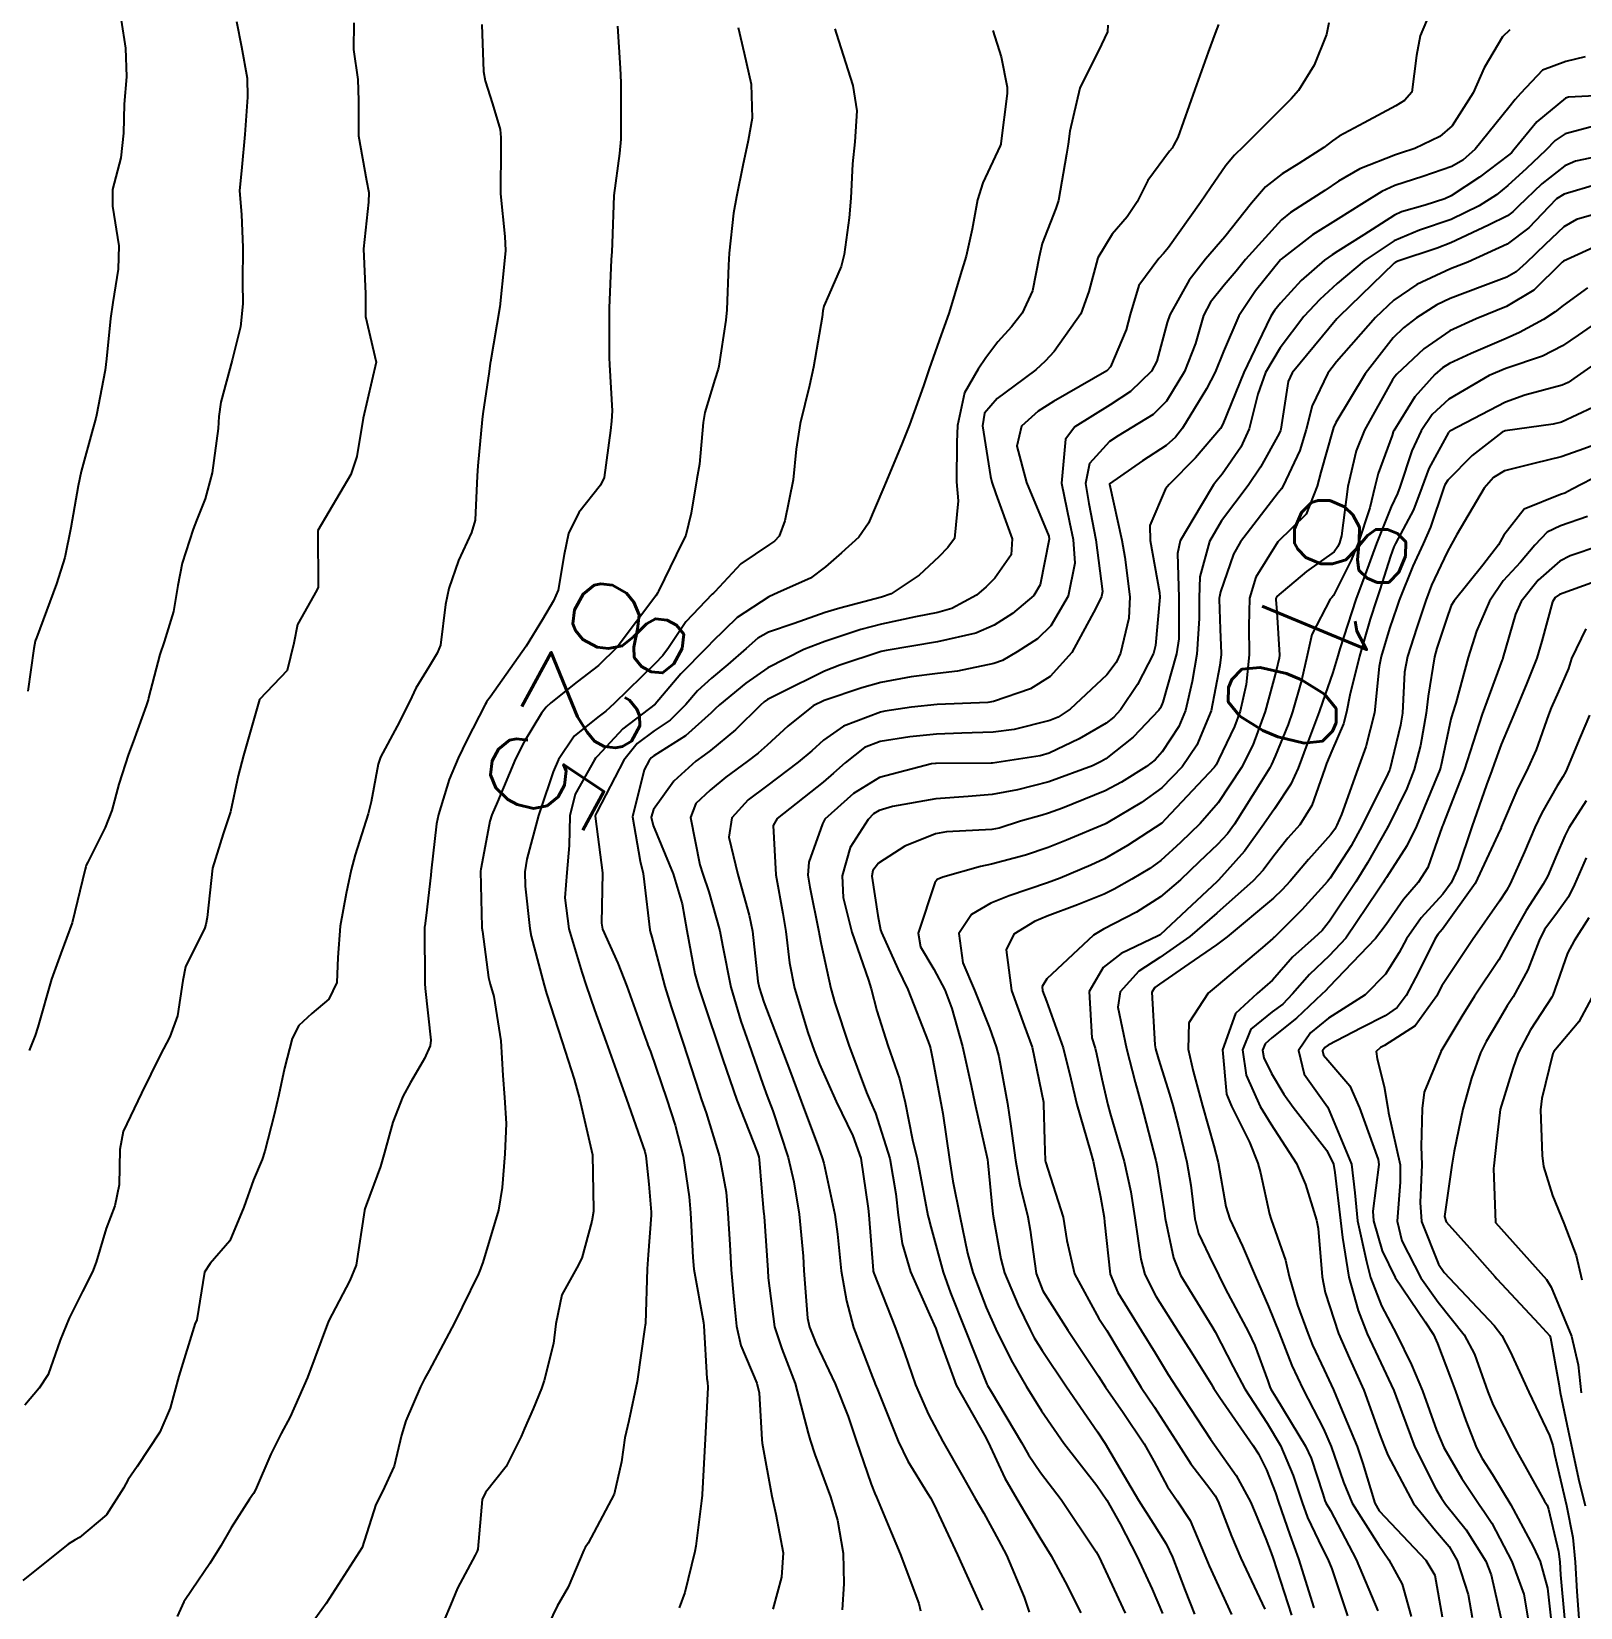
# Model space of a CAD drawing. Header units: metres. Extents: x 307586 to 320046, y 7427249 to 7434250.
# Drawn here: x 318802.7 to 318857.5, y 7429318 to 7429373.8 of the extents above; entities that cross this region are included whole.
import ezdxf
from ezdxf.enums import TextEntityAlignment as Align

# ---------------------------------------------------------------- set-up
doc = ezdxf.new("R2010")
doc.units = ezdxf.units.M
doc.header["$MEASUREMENT"] = 0
for name, color, linetype in [('Cotas', 45, 'Continuous'), ('Curvas de Nivel 1m', 11, 'Continuous'), ('Curvas de Nivel 5m', 15, 'Continuous')]:
    doc.layers.add(name, color=color, linetype=linetype)
doc.styles.add('Style-STANDARD', font='STANDARD.shx')

msp = doc.modelspace()

# ---------------------------------------------------------------- linework, layer by layer
at = {"layer": 'Curvas de Nivel 1m', "flags": 128}
for points, elevation in [([(318852.197, 7429374.492), (318851.846, 7429373.662), (318851.711, 7429372.964), (318851.552, 7429371.664), (318851.295, 7429371.362), (318850.988, 7429371.181), (318849.865, 7429370.57), (318848.977, 7429370.108), (318848.738, 7429369.94), (318848.439, 7429369.705), (318847.545, 7429369.133), (318846.959, 7429368.772), (318846.367, 7429368.311), (318845.87, 7429367.731), (318844.931, 7429366.54), (318844.248, 7429365.75), (318843.669, 7429365.001), (318842.985, 7429363.769), (318842.89, 7429363.505), (318842.521, 7429362.129), (318842.329, 7429361.775), (318841.585, 7429361.063), (318840.861, 7429360.582), (318839.615, 7429359.809), (318839.286, 7429359.374), (318839.146, 7429357.815), (318839.425, 7429356.427), (318839.561, 7429355.809), (318839.618, 7429354.98), (318839.375, 7429353.811), (318838.762, 7429352.751), (318838.289, 7429352.293), (318837.572, 7429351.832), (318837.055, 7429351.532), (318836.749, 7429351.417), (318835.453, 7429351.146), (318834.745, 7429351.062), (318833.819, 7429350.949), (318832.741, 7429350.745), (318832.074, 7429350.562), (318830.735, 7429350.114), (318830.35, 7429349.916), (318829.446, 7429349.205), (318828.712, 7429348.532), (318828.404, 7429348.246), (318828.013, 7429347.947), (318827.255, 7429347.397), (318826.693, 7429346.939), (318826.194, 7429346.458), (318826.008, 7429345.967), (318826.334, 7429344.287), (318826.439, 7429343.962), (318826.647, 7429343.336), (318827.04, 7429341.956), (318827.14, 7429341.443), (318827.43, 7429339.952), (318827.788, 7429338.755), (318828.07, 7429337.945), (318828.569, 7429336.52), (318828.723, 7429336.096), (318828.781, 7429335.937), (318828.917, 7429335.575), (318829.456, 7429333.926), (318829.662, 7429333.056), (318829.85, 7429331.917), (318829.992, 7429330.421), (318830.021, 7429329.915), (318830.152, 7429328.229), (318830.217, 7429327.912), (318830.457, 7429327.324), (318831.123, 7429325.903), (318831.582, 7429324.742), (318831.866, 7429323.895), (318832.398, 7429322.352), (318832.528, 7429322.022), (318832.585, 7429321.887), (318833.117, 7429320.616), (318833.424, 7429319.874), (318834.093, 7429318.117), (318834.154, 7429317.863)], 819), ([(318818.606, 7429374.064), (318818.669, 7429372.391), (318818.727, 7429372.063), (318818.985, 7429371.245), (318819.257, 7429370.337), (318819.288, 7429370.055), (318819.288, 7429369.735), (318819.268, 7429368.055), (318819.429, 7429366.554), (318819.448, 7429366.052), (318819.402, 7429365.566), (318819.248, 7429364.055), (318818.917, 7429362.103), (318818.911, 7429362.059), (318818.87, 7429361.762), (318818.653, 7429360.264), (318818.629, 7429360.062), (318818.47, 7429358.422), (318818.452, 7429358.064), (318818.373, 7429356.498), (318818.249, 7429356.066), (318817.788, 7429355.07), (318817.441, 7429354.073), (318817.327, 7429353.515), (318817.144, 7429352.076), (318817.034, 7429351.793), (318816.745, 7429351.319), (318816.275, 7429350.547), (318816.061, 7429350.087), (318815.609, 7429349.202), (318815.026, 7429348.097), (318814.945, 7429347.853), (318814.687, 7429346.523), (318814.587, 7429346.101), (318814.127, 7429344.642), (318813.987, 7429344.11), (318813.803, 7429343.271), (318813.596, 7429342.116), (318813.516, 7429341.011), (318813.481, 7429340.117), (318813.197, 7429339.528), (318812.596, 7429339.024), (318812.126, 7429338.596), (318811.894, 7429338.137), (318811.623, 7429337.089), (318811.424, 7429336.141), (318811.259, 7429335.436), (318810.929, 7429334.146), (318810.832, 7429333.845), (318810.523, 7429333.124), (318810.178, 7429332.155), (318809.688, 7429330.969), (318808.989, 7429330.165), (318808.785, 7429329.862), (318808.517, 7429328.169), (318808.501, 7429328.131), (318808.462, 7429328.057), (318807.885, 7429326.178), (318807.568, 7429325.041), (318807.204, 7429324.188), (318806.401, 7429322.969), (318806.088, 7429322.511), (318805.919, 7429322.205), (318805.323, 7429321.266), (318804.367, 7429320.459), (318804.214, 7429320.374), (318803.959, 7429320.226), (318802.35, 7429318.93)], 827), ([(318814.078, 7429374.114), (318814.066, 7429373.176), (318814.225, 7429372.112), (318814.239, 7429371.365), (318814.244, 7429370.111), (318814.524, 7429368.532), (318814.607, 7429368.105), (318814.596, 7429367.762), (318814.416, 7429366.108), (318814.487, 7429364.519), (318814.49, 7429364.106), (318814.494, 7429363.711), (318814.873, 7429362.1), (318814.411, 7429360.107), (318814.185, 7429358.757), (318813.969, 7429358.113), (318812.803, 7429356.13), (318812.811, 7429354.129), (318812.772, 7429354.015), (318812.088, 7429352.808), (318811.952, 7429352.138), (318811.714, 7429351.169), (318810.733, 7429350.15), (318810.165, 7429348.158), (318809.977, 7429347.442), (318809.715, 7429346.165), (318809.452, 7429345.388), (318809.073, 7429344.174), (318808.883, 7429342.424), (318808.839, 7429342.177), (318808.785, 7429342.024), (318808.626, 7429341.7), (318808.118, 7429340.677), (318808.025, 7429340.186), (318807.836, 7429338.942), (318807.557, 7429338.19), (318807.224, 7429337.545), (318806.563, 7429336.2), (318805.913, 7429334.836), (318805.787, 7429334.207), (318805.772, 7429332.956), (318805.617, 7429332.209), (318805.312, 7429331.4), (318804.949, 7429330.215), (318804.821, 7429329.875), (318804.472, 7429329.178), (318803.992, 7429328.227), (318803.675, 7429327.451), (318803.257, 7429326.238), (318802.935, 7429325.743), (318802.426, 7429325.141)], 828), ([(318809.919, 7429374.166), (318810.102, 7429373.262), (318810.304, 7429372.16), (318810.31, 7429371.484), (318810.219, 7429370.161), (318810.11, 7429369.009), (318810.03, 7429368.164), (318810.099, 7429367.327), (318810.152, 7429366.162), (318810.14, 7429364.926), (318810.147, 7429364.161), (318810.066, 7429363.343), (318809.765, 7429362.167), (318809.362, 7429360.677), (318809.292, 7429360.173), (318809.268, 7429359.752), (318809.062, 7429358.176), (318808.814, 7429357.258), (318808.502, 7429356.487), (318808.387, 7429356.184), (318807.998, 7429354.975), (318807.84, 7429354.189), (318807.687, 7429353.267), (318807.356, 7429352.194), (318807.202, 7429351.74), (318806.811, 7429350.199), (318806.791, 7429350.13), (318806.72, 7429349.921), (318806.266, 7429348.646), (318806.102, 7429348.206), (318805.75, 7429347.152), (318805.502, 7429346.212), (318805.274, 7429345.614), (318804.655, 7429344.381), (318804.601, 7429344.273), (318804.583, 7429344.221), (318804.563, 7429344.132), (318804.104, 7429342.228), (318803.705, 7429341.145), (318803.368, 7429340.239), (318802.883, 7429338.542), (318802.79, 7429338.247), (318802.578, 7429337.713)], 829), ([(318823.411, 7429374.004), (318823.512, 7429372.517), (318823.531, 7429372.002), (318823.536, 7429370.559), (318823.531, 7429370.002), (318823.485, 7429369.483), (318823.292, 7429368.005), (318823.222, 7429366.302), (318823.215, 7429366.006), (318823.194, 7429365.731), (318823.126, 7429364.007), (318823.125, 7429362.256), (318823.137, 7429362.006), (318823.23, 7429360.377), (318823.21, 7429360.005), (318823.172, 7429359.681), (318822.943, 7429358.008), (318822.82, 7429357.739), (318822.052, 7429356.776), (318821.682, 7429356.021), (318821.526, 7429355.288), (318821.31, 7429354.025), (318821.153, 7429353.642), (318820.762, 7429352.983), (318820.186, 7429352.039), (318818.909, 7429350.231), (318818.781, 7429350.059), (318818.76, 7429350.032), (318818.732, 7429349.969), (318818.077, 7429348.702), (318817.77, 7429348.069), (318817.459, 7429347.309), (318817.077, 7429346.076), (318817.009, 7429345.746), (318816.821, 7429344.078), (318816.806, 7429343.924), (318816.637, 7429342.499), (318816.588, 7429342.126), (318816.582, 7429342.081), (318816.59, 7429340.104), (318816.588, 7429340.08), (318816.61, 7429339.903), (318816.801, 7429338.078), (318816.779, 7429337.88), (318816.576, 7429337.432), (318816.081, 7429336.572), (318815.817, 7429336.087), (318815.464, 7429335.176), (318815.16, 7429334.094), (318815.018, 7429333.606), (318814.514, 7429332.232), (318814.47, 7429332.101), (318814.457, 7429332.046), (318814.164, 7429330.105), (318813.936, 7429329.559), (318813.181, 7429328.119), (318812.443, 7429326.13), (318811.819, 7429324.739), (318811.508, 7429324.139), (318811.138, 7429323.411), (318810.593, 7429322.148), (318810.525, 7429322.015), (318810.388, 7429321.818), (318809.734, 7429320.795), (318809.369, 7429320.16), (318808.983, 7429319.537), (318808.347, 7429318.619), (318808.057, 7429318.174), (318807.816, 7429317.656)], 826), ([(318831.12, 7429373.909), (318831.164, 7429373.756), (318831.748, 7429371.902), (318831.888, 7429370.997), (318831.826, 7429369.901), (318831.741, 7429369.123), (318831.678, 7429367.903), (318831.626, 7429367.213), (318831.439, 7429365.905), (318831.336, 7429365.487), (318830.901, 7429364.479), (318830.73, 7429364.078), (318830.694, 7429363.913), (318830.665, 7429363.688), (318830.364, 7429361.918), (318830.222, 7429361.275), (318829.889, 7429359.924), (318829.746, 7429359.019), (318829.642, 7429357.928), (318829.347, 7429356.471), (318829.137, 7429355.935), (318828.982, 7429355.755), (318828.798, 7429355.642), (318827.789, 7429354.949), (318826.86, 7429353.959), (318826.816, 7429353.916), (318826.772, 7429353.88), (318825.835, 7429352.896), (318825.219, 7429351.975), (318825.019, 7429351.709), (318824.747, 7429351.423), (318823.297, 7429350.002), (318823.005, 7429349.73), (318822.725, 7429349.515), (318821.882, 7429348.852), (318821.322, 7429348.024), (318821.139, 7429347.585), (318820.685, 7429346.249), (318820.616, 7429346.031), (318820.208, 7429344.488), (318820.137, 7429344.038), (318820.143, 7429343.533), (318820.309, 7429342.035), (318820.362, 7429341.766), (318820.62, 7429340.779), (318820.822, 7429340.028), (318820.906, 7429339.729), (318821.459, 7429338.021), (318821.887, 7429336.7), (318822.07, 7429336.015), (318822.533, 7429334.01), (318822.57, 7429332.066), (318822.571, 7429332.009), (318822.51, 7429331.67), (318822.151, 7429330.359), (318821.974, 7429330.015), (318821.445, 7429329.054), (318821.23, 7429328.022), (318821.152, 7429327.327), (318820.824, 7429326.026), (318820.726, 7429325.74), (318820.428, 7429325.012), (318820.128, 7429324.322), (318820.001, 7429324.034), (318819.469, 7429322.973), (318818.738, 7429322.047), (318818.628, 7429321.81), (318818.466, 7429320.049), (318818.446, 7429319.975), (318818.37, 7429319.83), (318817.749, 7429318.662), (318817.503, 7429318.063), (318816.905, 7429316.648)], 824), ([(318836.705, 7429373.843), (318837.004, 7429372.916), (318837.217, 7429371.838), (318837.217, 7429371.611), (318836.995, 7429369.84), (318836.991, 7429369.821), (318836.972, 7429369.76), (318836.353, 7429368.445), (318836.171, 7429367.848), (318835.978, 7429366.804), (318835.771, 7429365.852), (318835.57, 7429365.197), (318835.159, 7429363.857), (318835.093, 7429363.656), (318834.885, 7429363.062), (318834.455, 7429361.866), (318834.251, 7429361.254), (318833.759, 7429359.876), (318833.494, 7429359.229), (318832.942, 7429357.888), (318832.82, 7429357.587), (318832.305, 7429356.398), (318831.961, 7429355.898), (318831.353, 7429355.346), (318830.787, 7429354.848), (318830.251, 7429354.448), (318829.112, 7429353.935), (318828.771, 7429353.785), (318827.659, 7429353.056), (318826.755, 7429352.181), (318826.653, 7429352.062), (318826.563, 7429351.962), (318825.662, 7429351.052), (318824.747, 7429349.98), (318823.606, 7429349.11), (318822.705, 7429348.143), (318822.643, 7429348.072), (318822.597, 7429348.011), (318821.92, 7429346.789), (318821.731, 7429346.02), (318821.709, 7429344.978), (318821.627, 7429344.02), (318821.549, 7429343.116), (318821.696, 7429342.019), (318822.148, 7429340.485), (318822.308, 7429340.013), (318822.6, 7429339.151), (318823.012, 7429338.004), (318823.424, 7429336.849), (318823.741, 7429335.992), (318824.379, 7429334.138), (318824.415, 7429333.982), (318824.428, 7429333.877), (318824.523, 7429332.971), (318824.608, 7429331.979), (318824.611, 7429331.88), (318824.498, 7429330.47), (318824.464, 7429329.98), (318824.407, 7429328.038), (318824.4, 7429327.981), (318824.389, 7429327.908), (318824.113, 7429325.985), (318823.818, 7429324.593), (318823.681, 7429323.991), (318823.554, 7429323.143), (318823.295, 7429321.996), (318822.375, 7429320.255), (318822.277, 7429320.108), (318822.229, 7429320.011), (318821.671, 7429318.699), (318821.28, 7429318.021), (318820.975, 7429317.385)], 823), ([(318840.78, 7429374.03), (318840.776, 7429373.794), (318840.561, 7429373.35), (318839.79, 7429371.808), (318839.442, 7429370.277), (318839.379, 7429369.814), (318839.317, 7429369.466), (318839.031, 7429367.819), (318838.94, 7429367.546), (318838.456, 7429366.297), (318838.349, 7429365.826), (318838.11, 7429364.623), (318837.754, 7429363.831), (318837.37, 7429363.353), (318836.883, 7429362.812), (318836.468, 7429362.253), (318836.189, 7429361.847), (318835.705, 7429361.011), (318835.463, 7429359.854), (318835.439, 7429359.259), (318835.42, 7429357.854), (318835.483, 7429357.187), (318835.355, 7429355.854), (318835.119, 7429355.536), (318834.793, 7429355.205), (318834.104, 7429354.549), (318833.105, 7429353.885), (318832.772, 7429353.77), (318831.286, 7429353.387), (318830.766, 7429353.223), (318829.679, 7429352.843), (318828.759, 7429352.531), (318828.387, 7429352.313), (318827.979, 7429351.948), (318827.32, 7429351.381), (318826.742, 7429350.907), (318826.255, 7429350.447), (318825.833, 7429349.969), (318825.28, 7429349.419), (318824.719, 7429349.039), (318824.109, 7429348.592), (318823.64, 7429347.996), (318822.684, 7429346.159), (318822.633, 7429346.061), (318822.625, 7429346.011), (318822.678, 7429345.65), (318822.885, 7429344.007), (318822.85, 7429342.222), (318822.885, 7429342.006), (318823.431, 7429340.808), (318823.749, 7429339.993), (318824.395, 7429338.174), (318824.466, 7429337.982), (318824.497, 7429337.896), (318824.58, 7429337.67), (318825.161, 7429335.974), (318825.459, 7429335.062), (318825.741, 7429333.968), (318825.958, 7429332.526), (318826.004, 7429331.965), (318826.083, 7429330.378), (318826.119, 7429329.964), (318826.465, 7429328.077), (318826.478, 7429327.96), (318826.584, 7429326.097), (318826.603, 7429325.958), (318826.622, 7429325.776), (318826.52, 7429323.958), (318826.414, 7429321.981), (318826.414, 7429321.96), (318826.391, 7429321.763), (318826.187, 7429320.15), (318826.156, 7429319.962), (318825.806, 7429318.511), (318825.602, 7429317.967)], 822), ([(318844.704, 7429374.059), (318844.585, 7429373.746), (318844.34, 7429373.084), (318843.87, 7429371.757), (318843.268, 7429370.058), (318843.111, 7429369.768), (318843.057, 7429369.683), (318842.97, 7429369.567), (318842.203, 7429368.529), (318841.826, 7429367.781), (318841.472, 7429367.25), (318840.931, 7429366.629), (318840.426, 7429365.797), (318840.11, 7429364.597), (318839.832, 7429363.806), (318838.879, 7429362.473), (318838.569, 7429362.13), (318838.236, 7429361.826), (318837.452, 7429361.249), (318836.863, 7429360.809), (318836.416, 7429360.286), (318836.344, 7429359.845), (318836.622, 7429358.046), (318836.669, 7429357.842), (318836.819, 7429357.437), (318837.4, 7429355.834), (318837.355, 7429355.273), (318836.782, 7429354.445), (318836.48, 7429354.141), (318836.128, 7429353.846), (318835.256, 7429353.368), (318834.767, 7429353.224), (318833.971, 7429353.078), (318832.762, 7429352.812), (318832.038, 7429352.62), (318830.756, 7429352.206), (318830.019, 7429351.921), (318828.746, 7429351.267), (318827.967, 7429350.722), (318827.034, 7429349.957), (318826.871, 7429349.818), (318826.729, 7429349.675), (318825.831, 7429348.854), (318824.705, 7429348.147), (318824.608, 7429348.077), (318824.534, 7429347.983), (318824.364, 7429347.649), (318823.949, 7429345.991), (318824.224, 7429344.422), (318824.33, 7429343.985), (318824.356, 7429343.69), (318824.557, 7429341.981), (318824.575, 7429341.924), (318824.63, 7429341.727), (318825.095, 7429339.975), (318825.319, 7429339.256), (318825.739, 7429337.968), (318826.305, 7429336.223), (318826.392, 7429335.962), (318826.556, 7429335.498), (318827.032, 7429333.955), (318827.26, 7429332.692), (318827.322, 7429331.948), (318827.391, 7429330.836), (318827.448, 7429329.946), (318827.534, 7429328.887), (318827.632, 7429327.942), (318827.78, 7429327.264), (318828.353, 7429325.931), (318828.438, 7429325.582), (318828.526, 7429323.929), (318828.541, 7429323.799), (318828.881, 7429321.925), (318829.024, 7429321.287), (318829.288, 7429319.921), (318829.226, 7429319.055), (318828.922, 7429317.924)], 821), ([(318855.025, 7429373.875), (318854.767, 7429373.624), (318854.115, 7429372.525), (318853.719, 7429371.639), (318852.981, 7429370.472), (318852.541, 7429370.091), (318851.651, 7429369.663), (318851.144, 7429369.495), (318850.969, 7429369.442), (318849.711, 7429368.94), (318848.955, 7429368.506), (318848.474, 7429368.181), (318847.745, 7429367.712), (318847.253, 7429367.403), (318846.937, 7429367.135), (318845.665, 7429365.733), (318845.328, 7429365.324), (318844.909, 7429364.824), (318844.422, 7429364.225), (318844.175, 7429363.751), (318843.884, 7429362.756), (318843.503, 7429361.761), (318842.862, 7429360.717), (318842.386, 7429360.247), (318841.635, 7429359.782), (318841.144, 7429359.492), (318840.845, 7429359.283), (318840.129, 7429358.505), (318839.989, 7429357.803), (318840.108, 7429357.093), (318840.361, 7429355.797), (318840.593, 7429353.975), (318840.56, 7429353.793), (318840.355, 7429353.382), (318839.506, 7429351.809), (318838.744, 7429350.962), (318838.04, 7429350.527), (318836.735, 7429350.07), (318836.534, 7429350.043), (318834.734, 7429349.966), (318833.83, 7429349.874), (318832.882, 7429349.736), (318832.73, 7429349.702), (318831.425, 7429349.2), (318830.715, 7429348.703), (318830.297, 7429348.328), (318829.811, 7429347.923), (318828.694, 7429347.079), (318828.045, 7429346.59), (318827.466, 7429345.952), (318827.363, 7429345.263), (318827.677, 7429343.95), (318828.079, 7429342.505), (318828.194, 7429341.944), (318828.385, 7429340.173), (318828.429, 7429339.942), (318828.605, 7429339.425), (318829.172, 7429337.931), (318829.557, 7429336.91), (318829.924, 7429335.92), (318830.538, 7429334.28), (318830.67, 7429333.909), (318830.724, 7429333.715), (318831.119, 7429331.904), (318831.204, 7429331.205), (318831.336, 7429329.902), (318831.528, 7429328.848), (318831.78, 7429327.897), (318832.445, 7429326.137), (318832.517, 7429325.962), (318832.545, 7429325.888), (318832.621, 7429325.706), (318833.361, 7429323.876), (318833.694, 7429323.159), (318834.395, 7429322.03), (318834.502, 7429321.859), (318834.637, 7429321.611), (318835.462, 7429319.849), (318836.344, 7429317.884)], 818), ([(318857.692, 7429372.914), (318857.01, 7429372.747), (318856.177, 7429372.436), (318855.401, 7429371.616), (318855.213, 7429371.396), (318854.988, 7429371.124), (318853.797, 7429369.638), (318853.362, 7429369.249), (318852.964, 7429369.026), (318851.942, 7429368.676), (318850.953, 7429368.352), (318850.484, 7429368.143), (318849.769, 7429367.688), (318848.938, 7429367.18), (318848.028, 7429366.613), (318846.923, 7429365.743), (318846.898, 7429365.72), (318846.012, 7429364.623), (318845.423, 7429363.735), (318844.88, 7429362.48), (318844.584, 7429361.744), (318844.272, 7429361.154), (318843.432, 7429359.761), (318843.177, 7429359.436), (318842.844, 7429359.15), (318842.017, 7429358.596), (318840.845, 7429357.79), (318840.842, 7429357.77), (318841.275, 7429355.785), (318841.387, 7429355.191), (318841.558, 7429353.782), (318841.522, 7429353.026), (318841.23, 7429351.785), (318841.081, 7429351.455), (318840.745, 7429351.022), (318839.446, 7429349.809), (318839.021, 7429349.523), (318838.727, 7429349.396), (318837.466, 7429349.088), (318836.72, 7429348.989), (318835.618, 7429348.952), (318834.719, 7429348.913), (318833.773, 7429348.818), (318832.714, 7429348.658), (318832.16, 7429348.447), (318831.479, 7429347.902), (318831.072, 7429347.534), (318830.696, 7429347.223), (318829.069, 7429345.934), (318828.934, 7429345.681), (318829.019, 7429343.935), (318829.268, 7429342.559), (318829.376, 7429341.929), (318829.511, 7429340.816), (318829.684, 7429339.924), (318830.154, 7429338.352), (318830.31, 7429337.914), (318830.384, 7429337.716), (318830.576, 7429337.229), (318831.16, 7429335.904), (318831.757, 7429334.686), (318832.039, 7429333.895), (318832.295, 7429332.112), (318832.315, 7429331.892), (318832.47, 7429329.914), (318832.47, 7429329.89), (318832.492, 7429329.826), (318833.258, 7429327.878), (318833.581, 7429327), (318833.973, 7429325.867), (318834.427, 7429324.814), (318834.937, 7429323.855), (318835.656, 7429322.591), (318836.089, 7429321.843), (318836.388, 7429321.321), (318836.914, 7429320.368), (318837.192, 7429319.828), (318837.823, 7429318.346), (318837.997, 7429317.815)], 817), ([(318858.993, 7429371.58), (318857.105, 7429371.485), (318856.991, 7429371.444), (318855.982, 7429370.611), (318855.168, 7429369.618), (318855.076, 7429369.514), (318854.97, 7429369.426), (318853.947, 7429368.647), (318852.948, 7429367.984), (318852.718, 7429367.88), (318852.021, 7429367.659), (318851.189, 7429367.419), (318850.939, 7429367.309), (318849.849, 7429366.603), (318848.926, 7429366.027), (318848.728, 7429365.899), (318848.462, 7429365.705), (318847.634, 7429364.991), (318846.9, 7429364.188), (318846.691, 7429363.927), (318846.562, 7429363.723), (318846.247, 7429363.087), (318845.598, 7429361.733), (318844.855, 7429359.9), (318844.774, 7429359.741), (318843.883, 7429358.708), (318842.953, 7429357.768), (318842.821, 7429357.61), (318842.273, 7429356.31), (318842.28, 7429355.775), (318842.614, 7429353.933), (318842.622, 7429353.772), (318842.473, 7429352.055), (318842.401, 7429351.774), (318841.838, 7429350.683), (318841.237, 7429349.785), (318840.995, 7429349.522), (318840.726, 7429349.312), (318839.77, 7429348.751), (318838.709, 7429348.243), (318838.385, 7429348.146), (318836.704, 7429347.895), (318836.653, 7429347.891), (318834.703, 7429347.881), (318834.685, 7429347.878), (318834.541, 7429347.862), (318832.698, 7429347.385), (318831.781, 7429346.81), (318830.762, 7429345.909), (318830.733, 7429345.859), (318830.68, 7429345.736), (318830.19, 7429344.387), (318830.163, 7429343.917), (318830.231, 7429343.499), (318830.546, 7429341.911), (318830.561, 7429341.84), (318830.629, 7429341.482), (318830.976, 7429339.906), (318831.114, 7429339.396), (318831.605, 7429337.9), (318832.24, 7429336.22), (318832.383, 7429335.892), (318832.557, 7429335.492), (318833.059, 7429333.882), (318833.274, 7429332.632), (318833.356, 7429331.877), (318833.502, 7429330.874), (318833.793, 7429329.87), (318834.47, 7429328.362), (318834.691, 7429327.858), (318834.809, 7429327.507), (318835.417, 7429325.85), (318836.417, 7429324.079), (318836.543, 7429323.838), (318837.138, 7429322.566), (318837.558, 7429321.823), (318837.873, 7429321.303), (318838.379, 7429320.454), (318838.771, 7429319.806), (318839.267, 7429318.893), (318839.827, 7429317.795)], 816), ([(318858.973, 7429369.558), (318857.348, 7429369.216), (318856.965, 7429369.05), (318856.15, 7429368.413), (318855.322, 7429367.616), (318855.133, 7429367.426), (318854.94, 7429367.285), (318854.261, 7429366.955), (318852.93, 7429366.327), (318852.445, 7429366.137), (318851.058, 7429365.669), (318850.961, 7429365.631), (318850.922, 7429365.599), (318848.965, 7429363.699), (318848.892, 7429363.626), (318847.312, 7429361.716), (318847.172, 7429361.415), (318846.913, 7429359.719), (318846.9, 7429359.672), (318846.851, 7429359.571), (318846.185, 7429358.374), (318845.751, 7429357.731), (318844.81, 7429356.479), (318844.385, 7429355.746), (318844.044, 7429354.491), (318844.014, 7429353.751), (318844.024, 7429353.01), (318843.941, 7429351.752), (318843.774, 7429350.785), (318843.537, 7429349.758), (318843.297, 7429349.189), (318842.711, 7429348.294), (318842.465, 7429348.014), (318842.151, 7429347.776), (318841.268, 7429347.213), (318840.694, 7429346.915), (318839.172, 7429346.297), (318838.686, 7429346.124), (318838.454, 7429346.054), (318837.693, 7429345.83), (318836.932, 7429345.585), (318836.678, 7429345.538), (318835.073, 7429345.46), (318834.676, 7429345.386), (318833.594, 7429344.951), (318832.66, 7429344.347), (318832.459, 7429344.089), (318832.422, 7429343.892), (318832.639, 7429342.494), (318832.737, 7429341.991), (318832.77, 7429341.888), (318833.341, 7429340.6), (318833.698, 7429339.874), (318834.423, 7429338.025), (318834.481, 7429337.862), (318834.502, 7429337.781), (318834.579, 7429337.425), (318834.87, 7429335.857), (318834.937, 7429335.477), (318835.171, 7429333.854), (318835.297, 7429333.081), (318835.545, 7429331.85), (318835.81, 7429330.537), (318836.002, 7429329.845), (318836.474, 7429328.604), (318836.811, 7429327.835), (318837.361, 7429326.735), (318837.892, 7429325.818), (318838.43, 7429324.941), (318839.221, 7429323.802), (318840.398, 7429322.302), (318840.749, 7429321.786), (318841.221, 7429320.945), (318841.817, 7429319.776), (318842.356, 7429318.631), (318842.717, 7429317.764)], 814), ([(318858.143, 7429368.401), (318856.95, 7429368.053), (318856.672, 7429367.878), (318856.4, 7429367.605), (318855.691, 7429366.857), (318854.93, 7429366.282), (318853.529, 7429365.641), (318852.92, 7429365.405), (318851.729, 7429364.848), (318850.909, 7429364.292), (318850.268, 7429363.679), (318848.877, 7429362.105), (318848.577, 7429361.703), (318848.024, 7429360.546), (318847.811, 7429359.71), (318847.586, 7429358.968), (318846.991, 7429357.718), (318846.929, 7429357.612), (318846.82, 7429357.466), (318845.477, 7429355.733), (318845.234, 7429355.298), (318844.776, 7429353.96), (318844.733, 7429353.781), (318844.73, 7429353.741), (318844.732, 7429353.7), (318844.762, 7429352.64), (318844.792, 7429351.778), (318844.792, 7429351.74), (318844.749, 7429351.35), (318844.441, 7429349.744), (318843.941, 7429348.525), (318843.417, 7429347.759), (318842.695, 7429347.017), (318841.974, 7429346.493), (318840.785, 7429345.789), (318840.721, 7429345.751), (318840.682, 7429345.73), (318839.318, 7429345.166), (318838.669, 7429344.907), (318837.862, 7429344.631), (318836.66, 7429344.317), (318836.274, 7429344.229), (318834.94, 7429343.857), (318834.74, 7429343.772), (318834.651, 7429343.654), (318834.065, 7429341.869), (318834.144, 7429341.383), (318834.62, 7429340.593), (318835.007, 7429339.856), (318835.258, 7429339.198), (318835.633, 7429337.849), (318835.942, 7429336.473), (318836.07, 7429335.845), (318836.519, 7429333.855), (318836.532, 7429333.736), (318836.697, 7429332.019), (318836.725, 7429331.837), (318836.992, 7429330.326), (318837.125, 7429329.831), (318837.613, 7429328.685), (318838.027, 7429327.817), (318838.174, 7429327.528), (318838.456, 7429327.079), (318839.319, 7429325.801), (318840.419, 7429324.201), (318840.687, 7429323.787), (318841.089, 7429323.1), (318841.873, 7429321.775), (318842.385, 7429320.963), (318842.848, 7429320.233), (318843.073, 7429319.759), (318843.523, 7429318.585), (318843.851, 7429317.747)], 813), ([(318858.857, 7429367.581), (318857.379, 7429367.155), (318856.936, 7429366.891), (318856.273, 7429366.263), (318855.6, 7429365.613), (318855.24, 7429365.297), (318854.918, 7429365.11), (318854.067, 7429364.785), (318852.91, 7429364.354), (318852.436, 7429364.127), (318851.715, 7429363.662), (318851.251, 7429363.313), (318850.892, 7429362.963), (318849.895, 7429361.685), (318848.856, 7429359.963), (318848.772, 7429359.782), (318848.747, 7429359.701), (318848.331, 7429358.205), (318848.199, 7429357.706), (318847.812, 7429356.711), (318846.803, 7429355.732), (318846.029, 7429354.482), (318845.798, 7429353.73), (318845.772, 7429352.739), (318845.793, 7429351.73), (318845.686, 7429350.674), (318845.467, 7429349.733), (318845.264, 7429349.195), (318844.707, 7429348.008), (318844.615, 7429347.831), (318844.551, 7429347.742), (318842.822, 7429345.906), (318842.699, 7429345.77), (318841.484, 7429344.968), (318840.664, 7429344.502), (318840.18, 7429344.277), (318839.093, 7429343.813), (318838.651, 7429343.651), (318837.291, 7429343.189), (318836.644, 7429342.93), (318835.953, 7429342.534), (318835.506, 7429341.851), (318835.652, 7429340.821), (318836.057, 7429339.846), (318836.593, 7429338.509), (318836.829, 7429337.838), (318836.922, 7429337.494), (318837.227, 7429335.833), (318837.344, 7429335.035), (318837.509, 7429333.825), (318837.666, 7429332.965), (318837.947, 7429331.818), (318838.035, 7429331.344), (318838.247, 7429329.814), (318838.484, 7429329.201), (318839.372, 7429327.801), (318840.447, 7429326.169), (318840.698, 7429325.787), (318841.329, 7429324.881), (318842.072, 7429323.773), (318842.407, 7429323.164), (318842.891, 7429322.255), (318843.236, 7429321.757), (318843.694, 7429321.058), (318844.258, 7429319.742), (318844.369, 7429319.455), (318845.163, 7429317.732)], 812), ([(318858.243, 7429366.274), (318856.924, 7429365.675), (318856.88, 7429365.643), (318856.842, 7429365.601), (318855.873, 7429364.651), (318854.907, 7429364.072), (318853.832, 7429363.636), (318852.896, 7429363.208), (318851.973, 7429362.572), (318851.016, 7429361.669), (318850.952, 7429361.59), (318850.871, 7429361.469), (318849.877, 7429359.685), (318849.574, 7429358.957), (318849.286, 7429357.693), (318849.054, 7429355.945), (318848.988, 7429355.697), (318848.934, 7429355.564), (318848.798, 7429355.372), (318847.818, 7429354.679), (318846.774, 7429353.789), (318846.744, 7429353.749), (318846.736, 7429353.72), (318846.735, 7429353.683), (318846.768, 7429353.249), (318846.869, 7429351.719), (318846.857, 7429351.614), (318846.747, 7429351.16), (318846.361, 7429349.724), (318845.918, 7429348.525), (318845.514, 7429347.732), (318844.69, 7429346.485), (318844.059, 7429345.749), (318843.358, 7429345.075), (318842.663, 7429344.443), (318842.276, 7429344.157), (318841.635, 7429343.78), (318841.008, 7429343.427), (318840.648, 7429343.249), (318839.714, 7429342.874), (318838.639, 7429342.469), (318838.184, 7429342.278), (318837.456, 7429341.832), (318837.182, 7429341.28), (318837.375, 7429339.832), (318837.824, 7429338.598), (318838.099, 7429337.825), (318838.501, 7429335.883), (318838.509, 7429335.821), (318838.544, 7429334.522), (318838.569, 7429333.81), (318838.579, 7429333.763), (318839.196, 7429331.803), (318839.328, 7429330.979), (318839.607, 7429329.799), (318840.469, 7429328.22), (318840.743, 7429327.787), (318841.18, 7429327.058), (318841.961, 7429325.775), (318842.432, 7429325.073), (318843.285, 7429323.757), (318843.723, 7429323.067), (318844.397, 7429322.19), (318844.59, 7429321.933), (318844.691, 7429321.737), (318845.159, 7429320.511), (318845.497, 7429319.729), (318846.346, 7429317.916)], 811), ([(318858.205, 7429363.587), (318857.44, 7429363.049), (318856.889, 7429362.674), (318856.179, 7429362.311), (318854.877, 7429361.868), (318854.292, 7429361.629), (318852.864, 7429360.785), (318852.274, 7429360.241), (318851.878, 7429359.66), (318851.549, 7429358.956), (318851.123, 7429357.667), (318851.04, 7429357.448), (318850.816, 7429356.97), (318850.303, 7429355.677), (318849.901, 7429354.569), (318849.569, 7429353.688), (318849.001, 7429351.942), (318848.931, 7429351.697), (318848.747, 7429351.106), (318848.384, 7429350.056), (318848.265, 7429349.705), (318847.846, 7429348.578), (318847.522, 7429347.712), (318847.268, 7429347.144), (318846.688, 7429346.275), (318846.309, 7429345.724), (318845.627, 7429344.771), (318844.698, 7429343.74), (318844.652, 7429343.694), (318843.571, 7429342.685), (318842.633, 7429341.809), (318842.608, 7429341.795), (318842.563, 7429341.771), (318841.259, 7429341.151), (318840.622, 7429340.656), (318840.123, 7429339.797), (318840.219, 7429338.165), (318840.334, 7429337.794), (318840.385, 7429337.597), (318840.572, 7429336.703), (318840.78, 7429335.788), (318840.867, 7429335.479), (318841.363, 7429333.782), (318841.594, 7429332.707), (318841.742, 7429331.778), (318841.953, 7429330.321), (318842.09, 7429329.774), (318842.481, 7429329.003), (318843.275, 7429327.758), (318843.735, 7429327.03), (318844.445, 7429325.898), (318844.5, 7429325.796), (318844.534, 7429325.739), (318844.756, 7429325.419), (318845.923, 7429323.725), (318846.115, 7429323.428), (318846.404, 7429322.85), (318846.722, 7429322.04), (318846.83, 7429321.713), (318847.229, 7429320.555), (318847.539, 7429319.703), (318848.079, 7429317.962)], 809), ([(318858.269, 7429362.2), (318857.406, 7429361.595), (318857.089, 7429361.38), (318856.87, 7429361.281), (318855.553, 7429360.927), (318854.864, 7429360.684), (318852.898, 7429359.649), (318852.869, 7429359.633), (318852.852, 7429359.607), (318852.155, 7429358.335), (318851.901, 7429357.659), (318851.607, 7429356.87), (318850.968, 7429355.668), (318850.912, 7429355.559), (318850.796, 7429355.224), (318850.422, 7429354.032), (318850.297, 7429353.677), (318850.072, 7429352.987), (318849.697, 7429351.686), (318849.35, 7429350.302), (318849.242, 7429349.692), (318849.132, 7429349.289), (318848.712, 7429348.332), (318848.526, 7429347.882), (318848.464, 7429347.702), (318848.012, 7429346.385), (318847.586, 7429345.711), (318847.158, 7429345.232), (318846.666, 7429344.61), (318846.284, 7429344.098), (318845.934, 7429343.727), (318844.641, 7429342.574), (318843.684, 7429341.754), (318842.625, 7429341.003), (318841.877, 7429340.521), (318841.22, 7429339.784), (318841.138, 7429339.252), (318841.445, 7429337.781), (318841.756, 7429336.593), (318841.972, 7429335.776), (318842.488, 7429333.816), (318842.497, 7429333.77), (318842.531, 7429333.589), (318842.78, 7429332.031), (318842.819, 7429331.765), (318843.104, 7429330.366), (318843.356, 7429329.757), (318844.466, 7429327.943), (318844.584, 7429327.739), (318845.222, 7429326.504), (318845.634, 7429325.728), (318846.425, 7429324.507), (318846.898, 7429323.713), (318847.347, 7429322.651), (318847.661, 7429321.701), (318847.857, 7429321.168), (318848.377, 7429320.081), (318848.571, 7429319.688), (318848.712, 7429319.343), (318849.272, 7429317.681)], 808), ([(318857.962, 7429360.489), (318856.857, 7429359.975), (318856.555, 7429359.904), (318854.853, 7429359.662), (318854.749, 7429359.622), (318853.69, 7429358.787), (318852.827, 7429357.92), (318852.721, 7429357.755), (318852.682, 7429357.651), (318852.217, 7429356.248), (318851.954, 7429355.658), (318851.587, 7429354.87), (318851.107, 7429353.667), (318851.019, 7429353.419), (318850.763, 7429352.658), (318850.464, 7429351.674), (318850.394, 7429351.32), (318850.225, 7429349.678), (318849.925, 7429348.472), (318849.639, 7429347.686), (318849.058, 7429346.066), (318848.899, 7429345.697), (318848.821, 7429345.558), (318848.678, 7429345.362), (318847.892, 7429344.481), (318847.238, 7429343.714), (318846.962, 7429343.404), (318846.647, 7429343.106), (318845.008, 7429341.736), (318844.63, 7429341.452), (318843.648, 7429340.78), (318842.616, 7429340.065), (318842.444, 7429339.942), (318842.34, 7429339.773), (318842.443, 7429337.914), (318842.471, 7429337.771), (318842.579, 7429337.404), (318842.965, 7429336.163), (318843.08, 7429335.762), (318843.271, 7429335.04), (318843.58, 7429333.754), (318843.718, 7429332.945), (318843.863, 7429331.75), (318843.99, 7429331.23), (318844.497, 7429330.17), (318844.644, 7429329.888), (318844.716, 7429329.738), (318844.942, 7429329.28), (318845.769, 7429327.727), (318845.989, 7429327.255), (318846.446, 7429326.012), (318846.521, 7429325.796), (318846.559, 7429325.718), (318846.729, 7429325.425), (318847.787, 7429323.699), (318847.983, 7429323.271), (318848.396, 7429322.003), (318848.471, 7429321.767), (318848.506, 7429321.689), (318848.668, 7429321.409), (318849.575, 7429319.678), (318850.346, 7429317.855)], 807), ([(318858.851, 7429359.459), (318857.475, 7429358.962), (318856.84, 7429358.743), (318855.922, 7429358.524), (318854.832, 7429358.247), (318854.444, 7429358.011), (318854.114, 7429357.631), (318853.15, 7429355.989), (318852.954, 7429355.648), (318852.8, 7429355.368), (318852.252, 7429354.192), (318852.044, 7429353.657), (318851.723, 7429352.701), (318851.393, 7429351.664), (318851.296, 7429351.116), (318851.216, 7429349.665), (318851.153, 7429349.24), (318850.77, 7429347.669), (318850.752, 7429347.62), (318850.701, 7429347.515), (318849.796, 7429345.683), (318849.396, 7429344.965), (318848.655, 7429343.817), (318848.603, 7429343.751), (318848.561, 7429343.701), (318847.652, 7429342.7), (318846.675, 7429341.72), (318846.653, 7429341.699), (318846.632, 7429341.678), (318846.26, 7429341.355), (318844.615, 7429339.983), (318844.335, 7429339.744), (318843.654, 7429338.697), (318843.624, 7429337.754), (318843.803, 7429336.98), (318844.135, 7429335.746), (318844.542, 7429334.328), (318844.694, 7429333.738), (318844.967, 7429332.185), (318845.107, 7429331.734), (318845.55, 7429330.776), (318846.002, 7429329.725), (318846.477, 7429328.639), (318846.855, 7429327.714), (318847.298, 7429326.554), (318847.698, 7429325.701), (318848.422, 7429324.304), (318848.695, 7429323.687), (318849.135, 7429322.417), (318849.442, 7429321.68), (318850.378, 7429320.185), (318850.741, 7429319.666), (318851.211, 7429318.81), (318851.529, 7429317.658)], 806), ([(318857.772, 7429356.632), (318856.81, 7429356.302), (318856.339, 7429356.073), (318855.906, 7429355.609), (318855.395, 7429355.016), (318854.79, 7429354.351), (318854.298, 7429353.627), (318853.84, 7429352.561), (318853.545, 7429351.638), (318853.11, 7429350.018), (318852.995, 7429349.646), (318852.933, 7429349.444), (318852.715, 7429348.44), (318852.58, 7429347.776), (318852.544, 7429347.652), (318851.999, 7429346.348), (318851.71, 7429345.66), (318851.379, 7429344.957), (318850.656, 7429343.843), (318850.586, 7429343.739), (318850.546, 7429343.672), (318850.362, 7429343.386), (318849.207, 7429341.691), (318848.627, 7429341.063), (318847.926, 7429340.401), (318847.327, 7429339.713), (318846.976, 7429339.348), (318846.603, 7429339.078), (318845.85, 7429338.471), (318845.556, 7429337.73), (318845.682, 7429336.837), (318846.181, 7429335.724), (318846.554, 7429335.113), (318847.464, 7429333.706), (318847.789, 7429332.965), (318848.172, 7429331.695), (318848.227, 7429331.411), (318848.375, 7429329.692), (318848.485, 7429329.134), (318848.953, 7429327.685), (318849.34, 7429326.795), (318849.846, 7429325.676), (318850.419, 7429324.093), (318850.578, 7429323.668), (318850.698, 7429323.379), (318851.605, 7429321.658), (318852.383, 7429320.702), (318852.874, 7429320.139), (318853.157, 7429319.638), (318853.55, 7429318.437), (318853.691, 7429317.63)], 804), ([(318858.214, 7429355.586), (318857.158, 7429355.237), (318856.797, 7429355.045), (318856.025, 7429354.373), (318855.426, 7429353.614), (318855.223, 7429353.169), (318854.778, 7429351.62), (318854.769, 7429351.604), (318854.752, 7429351.553), (318854.04, 7429349.63), (318853.718, 7429348.635), (318853.399, 7429347.64), (318852.684, 7429345.786), (318852.644, 7429345.69), (318852.628, 7429345.651), (318852.117, 7429344.199), (318851.769, 7429343.659), (318851.255, 7429343.056), (318850.638, 7429342.175), (318850.259, 7429341.676), (318848.615, 7429339.954), (318848.489, 7429339.826), (318848.368, 7429339.702), (318847.46, 7429338.851), (318846.59, 7429338.159), (318846.357, 7429337.952), (318846.264, 7429337.723), (318846.308, 7429337.451), (318846.575, 7429336.901), (318847.021, 7429336.169), (318847.353, 7429335.708), (318848.54, 7429334.172), (318848.772, 7429333.688), (318848.826, 7429333.391), (318849.018, 7429331.685), (318849.099, 7429331.092), (318849.318, 7429329.682), (318849.652, 7429328.502), (318849.97, 7429327.675), (318850.453, 7429326.641), (318850.913, 7429325.665), (318851.192, 7429324.902), (318851.659, 7429323.658), (318852.398, 7429322.177), (318852.596, 7429321.848), (318852.746, 7429321.645), (318853.479, 7429320.728), (318854.176, 7429319.623), (318854.366, 7429319.134), (318854.702, 7429317.616)], 803), ([(318858.053, 7429354.325), (318856.786, 7429353.864), (318856.632, 7429353.754), (318856.536, 7429353.602), (318856.159, 7429352.209), (318855.974, 7429351.608), (318855.625, 7429350.73), (318855.166, 7429349.616), (318855.037, 7429349.308), (318854.717, 7429348.552), (318854.461, 7429347.87), (318854.38, 7429347.625), (318854.198, 7429347.128), (318853.677, 7429345.635), (318853.182, 7429344.163), (318852.949, 7429343.646), (318852.649, 7429343.253), (318851.884, 7429342.415), (318851.361, 7429341.663), (318851.105, 7429341.188), (318850.62, 7429340.42), (318849.898, 7429339.681), (318849.116, 7429339.182), (318848.6, 7429338.853), (318847.96, 7429338.338), (318847.533, 7429337.711), (318847.737, 7429336.87), (318848.563, 7429335.71), (318848.583, 7429335.67), (318849.408, 7429333.681), (318849.531, 7429332.672), (318849.627, 7429331.679), (318849.941, 7429330.233), (318850.082, 7429329.674), (318850.478, 7429328.671), (318851.003, 7429327.665), (318851.538, 7429326.573), (318851.927, 7429325.655), (318852.422, 7429324.259), (318852.679, 7429323.646), (318853.317, 7429322.552), (318853.935, 7429321.627), (318854.125, 7429321.359), (318854.386, 7429320.971), (318855.097, 7429319.613), (318855.513, 7429318.451), (318855.658, 7429317.607)], 802), ([(318857.716, 7429352.644), (318857.207, 7429351.595), (318857.101, 7429351.245), (318856.741, 7429350.428), (318856.483, 7429349.855), (318856.389, 7429349.603), (318855.955, 7429348.367), (318855.611, 7429347.611), (318855.309, 7429347.002), (318854.717, 7429345.62), (318854.709, 7429345.593), (318854.682, 7429345.532), (318853.795, 7429343.633), (318852.637, 7429342.013), (318852.469, 7429341.817), (318852.363, 7429341.653), (318851.787, 7429340.492), (318851.351, 7429339.663), (318851.033, 7429339.239), (318850.602, 7429338.938), (318849.769, 7429338.509), (318848.586, 7429337.903), (318848.466, 7429337.82), (318848.388, 7429337.702), (318848.425, 7429337.545), (318848.58, 7429337.363), (318849.35, 7429336.461), (318849.701, 7429335.679), (318850.359, 7429333.848), (318850.382, 7429333.672), (318850.166, 7429332.024), (318850.194, 7429331.673), (318850.502, 7429330.611), (318850.96, 7429329.665), (318852.022, 7429328.102), (318852.316, 7429327.651), (318852.46, 7429327.334), (318852.92, 7429326.116), (318853.092, 7429325.64), (318853.462, 7429324.6), (318853.837, 7429323.629), (318854.039, 7429323.255), (318854.404, 7429322.685), (318855.058, 7429321.613), (318855.846, 7429320.138), (318856.094, 7429319.603), (318856.359, 7429318.665), (318856.47, 7429317.598)], 801), ([(318857.723, 7429346.56), (318857.11, 7429345.596), (318856.965, 7429345.312), (318856.673, 7429344.633), (318856.368, 7429343.901), (318856.203, 7429343.605), (318855.594, 7429342.665), (318855.007, 7429341.616), (318854.881, 7429341.367), (318854.626, 7429340.927), (318853.773, 7429339.633), (318853.327, 7429338.915), (318852.583, 7429337.676), (318852.574, 7429337.659), (318851.99, 7429336.234), (318851.911, 7429335.657), (318851.885, 7429334.314), (318851.901, 7429333.656), (318851.849, 7429332.328), (318851.894, 7429331.656), (318852.498, 7429330.144), (318852.697, 7429329.849), (318852.888, 7429329.644), (318854.468, 7429327.964), (318854.735, 7429327.617), (318855.03, 7429327.042), (318855.694, 7429325.607), (318856.428, 7429324.069), (318856.54, 7429323.714), (318856.563, 7429323.598), (318856.605, 7429323.413), (318857.033, 7429321.59), (318857.252, 7429320.457), (318857.333, 7429319.586), (318857.398, 7429318.544), (318857.469, 7429317.583)], 799), ([(318857.726, 7429344.536), (318857.312, 7429343.594), (318857.1, 7429343.151), (318856.647, 7429342.532), (318856.25, 7429341.993), (318856.059, 7429341.606), (318855.661, 7429340.571), (318855.136, 7429339.615), (318854.931, 7429339.294), (318854.6, 7429338.73), (318854.188, 7429338.027), (318853.987, 7429337.629), (318853.666, 7429336.726), (318853.359, 7429335.638), (318853.045, 7429334.147), (318852.969, 7429333.643), (318852.705, 7429331.836), (318852.768, 7429331.646), (318853.588, 7429330.718), (318854.494, 7429329.699), (318854.566, 7429329.619), (318856.047, 7429328.026), (318856.437, 7429327.6), (318856.462, 7429327.531), (318856.754, 7429325.904), (318856.809, 7429325.595), (318857.091, 7429324.252), (318857.228, 7429323.588), (318857.459, 7429322.532), (318857.686, 7429321.581)], 798), ([(318857.818, 7429342.416), (318857.302, 7429341.593), (318857.068, 7429341.156), (318856.616, 7429339.868), (318856.547, 7429339.667), (318856.514, 7429339.601), (318855.756, 7429338.448), (318855.321, 7429337.613), (318855.123, 7429337.069), (318854.683, 7429335.619), (318854.662, 7429335.519), (318854.552, 7429334.504), (318854.454, 7429333.621), (318854.447, 7429333.527), (318854.513, 7429331.62), (318856.323, 7429329.602), (318856.489, 7429329.329), (318857.211, 7429327.589), (318857.438, 7429326.57), (318857.544, 7429325.583)], 797), ([(318857.924, 7429339.587), (318857.465, 7429338.726), (318856.584, 7429337.672), (318856.551, 7429337.632), (318856.539, 7429337.6), (318856.158, 7429336.013), (318856.108, 7429335.605), (318856.161, 7429333.989), (318856.214, 7429333.603), (318856.528, 7429332.573), (318856.935, 7429331.594), (318857.367, 7429330.453), (318857.566, 7429329.584)], 796)]:
    msp.add_lwpolyline(points, dxfattribs=dict(at, elevation=elevation))
at = {"layer": 'Curvas de Nivel 5m', "flags": 128}
for points, elevation in [([(318805.834, 7429374.212), (318805.996, 7429373.217), (318806.021, 7429372.21), (318805.946, 7429371.242), (318805.919, 7429370.21), (318805.829, 7429369.336), (318805.53, 7429368.214), (318805.53, 7429367.621), (318805.755, 7429366.212), (318805.726, 7429365.396), (318805.537, 7429364.214), (318805.457, 7429363.644), (318805.318, 7429362.216), (318805.268, 7429361.815), (318804.965, 7429360.219), (318804.945, 7429360.116), (318804.838, 7429359.74), (318804.426, 7429358.226), (318804.309, 7429357.719), (318804.05, 7429356.231), (318803.842, 7429355.179), (318803.548, 7429354.238), (318802.837, 7429352.332), (318802.802, 7429352.249), (318802.791, 7429352.211), (318802.749, 7429351.958), (318802.533, 7429350.445)], 830), ([(318827.692, 7429373.953), (318827.908, 7429373.047), (318828.153, 7429371.948), (318828.184, 7429370.745), (318828.039, 7429369.949), (318827.852, 7429369.058), (318827.632, 7429367.953), (318827.521, 7429367.371), (318827.366, 7429365.956), (318827.344, 7429365.528), (318827.292, 7429363.956), (318827.257, 7429363.588), (318827.003, 7429361.959), (318826.978, 7429361.853), (318826.868, 7429361.477), (318826.51, 7429360.31), (318826.448, 7429359.964), (318826.318, 7429358.478), (318826.231, 7429357.966), (318826.03, 7429356.748), (318825.841, 7429355.97), (318825.495, 7429355.271), (318824.869, 7429353.979), (318824.836, 7429353.916), (318824.771, 7429353.821), (318823.403, 7429352), (318822.746, 7429351.354), (318821.983, 7429350.776), (318821.053, 7429350.027), (318820.889, 7429349.87), (318820.727, 7429349.659), (318820.106, 7429348.645), (318819.808, 7429348.043), (318819.161, 7429346.526), (318818.966, 7429346.056), (318818.897, 7429345.84), (318818.661, 7429344.572), (318818.576, 7429344.138), (318818.57, 7429344.061), (318818.614, 7429342.08), (318818.614, 7429342.06), (318818.632, 7429341.926), (318818.853, 7429340.294), (318818.912, 7429340.056), (318819.036, 7429339.624), (318819.29, 7429338.049), (318819.352, 7429336.829), (318819.41, 7429336.047), (318819.475, 7429335.121), (318819.429, 7429334.047), (318819.33, 7429332.857), (318819.198, 7429332.05), (318818.645, 7429330.199), (318818.591, 7429330.049), (318818.565, 7429329.976), (318818.489, 7429329.794), (318817.911, 7429328.619), (318817.645, 7429328.062), (318816.746, 7429326.376), (318816.586, 7429326.078), (318816.535, 7429325.985), (318816.439, 7429325.793), (318815.916, 7429324.589), (318815.772, 7429324.086), (318815.504, 7429322.986), (318815.093, 7429322.093), (318814.861, 7429321.622), (318814.373, 7429320.1), (318813.101, 7429318.119), (318812.332, 7429317.058)], 825), ([(318848.61, 7429374.122), (318848.523, 7429373.705), (318848.095, 7429372.616), (318847.536, 7429371.715), (318847.278, 7429371.429), (318846.987, 7429371.133), (318845.59, 7429369.734), (318845.275, 7429369.43), (318844.963, 7429369.062), (318844.424, 7429368.274), (318844.064, 7429367.753), (318842.927, 7429366.157), (318842.753, 7429365.943), (318842.587, 7429365.773), (318841.881, 7429364.807), (318841.578, 7429363.783), (318841.436, 7429363.236), (318840.874, 7429361.93), (318840.742, 7429361.792), (318838.862, 7429360.708), (318838.321, 7429360.363), (318837.729, 7429359.831), (318837.555, 7429359.12), (318837.898, 7429357.829), (318838.693, 7429355.932), (318838.71, 7429355.821), (318838.39, 7429354.213), (318838.162, 7429353.826), (318837.41, 7429353.19), (318836.762, 7429352.775), (318836.105, 7429352.501), (318834.756, 7429352.183), (318832.935, 7429351.887), (318832.752, 7429351.843), (318831.289, 7429351.363), (318830.745, 7429351.146), (318829.18, 7429350.376), (318828.735, 7429350.141), (318828.616, 7429350.06), (318828.487, 7429349.942), (318827.601, 7429349.07), (318826.709, 7429348.341), (318826.489, 7429348.179), (318826.197, 7429347.965), (318825.413, 7429347.255), (318824.686, 7429346.244), (318824.615, 7429345.981), (318824.678, 7429345.677), (318825.39, 7429343.973), (318825.707, 7429342.905), (318825.878, 7429341.968), (318826.16, 7429340.422), (318826.284, 7429339.963), (318826.599, 7429339.006), (318826.955, 7429337.956), (318827.144, 7429337.388), (318827.638, 7429335.949), (318828.362, 7429334.116), (318828.422, 7429333.941), (318828.44, 7429333.849), (318828.522, 7429332.839), (318828.591, 7429332.006), (318828.601, 7429331.929), (318828.609, 7429331.832), (318828.74, 7429329.928), (318828.755, 7429329.661), (318828.981, 7429327.925), (318829.236, 7429327.141), (318829.711, 7429325.917), (318830.174, 7429324.155), (318830.238, 7429323.912), (318830.408, 7429323.401), (318830.965, 7429321.904), (318831.213, 7429321.073), (318831.407, 7429319.9), (318831.434, 7429318.822), (318831.374, 7429317.9)], 820), ([(318858.09, 7429370.481), (318856.979, 7429370.185), (318856.629, 7429369.951), (318856.295, 7429369.607), (318855.617, 7429368.96), (318854.954, 7429368.358), (318854.547, 7429368.028), (318853.935, 7429367.635), (318852.938, 7429367.154), (318851.823, 7429366.772), (318850.93, 7429366.4), (318849.866, 7429365.686), (318848.911, 7429364.882), (318848.292, 7429364.316), (318847.731, 7429363.712), (318846.882, 7429362.607), (318846.371, 7429361.725), (318846.095, 7429360.958), (318845.784, 7429359.731), (318845.49, 7429359.086), (318844.829, 7429358.125), (318844.652, 7429357.916), (318844.52, 7429357.745), (318844.088, 7429357.023), (318843.349, 7429355.762), (318843.246, 7429355.313), (318843.298, 7429353.762), (318843.294, 7429352.298), (318843.22, 7429351.763), (318842.736, 7429350.056), (318842.65, 7429349.855), (318842.593, 7429349.771), (318841.685, 7429348.814), (318840.707, 7429348.038), (318840.553, 7429347.945), (318840.238, 7429347.797), (318838.697, 7429347.232), (318837.583, 7429346.942), (318836.692, 7429346.775), (318835.836, 7429346.704), (318834.691, 7429346.622), (318833.157, 7429346.352), (318832.686, 7429346.215), (318832.485, 7429346.092), (318832.292, 7429345.894), (318831.661, 7429344.907), (318831.378, 7429343.903), (318831.412, 7429343.136), (318831.714, 7429341.899), (318832.303, 7429340.206), (318832.405, 7429339.892), (318832.601, 7429339.118), (318832.991, 7429337.884), (318833.405, 7429336.711), (318833.608, 7429335.874), (318833.861, 7429334.552), (318834.025, 7429333.868), (318834.115, 7429333.453), (318834.412, 7429331.862), (318834.433, 7429331.782), (318834.509, 7429331.464), (318834.952, 7429329.855), (318835.206, 7429329.129), (318835.719, 7429327.847), (318836.445, 7429326.004), (318836.495, 7429325.891), (318836.525, 7429325.839), (318836.65, 7429325.626), (318837.727, 7429323.82), (318837.975, 7429323.383), (318838.402, 7429322.757), (318839.126, 7429321.803), (318840.375, 7429319.953), (318840.468, 7429319.789), (318840.552, 7429319.606), (318841.393, 7429317.78)], 815), ([(318857.772, 7429364.734), (318856.908, 7429364.104), (318856.626, 7429363.882), (318856.215, 7429363.607), (318855.369, 7429363.142), (318854.893, 7429362.932), (318853.653, 7429362.407), (318852.879, 7429362.054), (318852.636, 7429361.893), (318852.366, 7429361.655), (318851.662, 7429360.865), (318850.913, 7429359.669), (318850.894, 7429359.628), (318850.85, 7429359.504), (318850.358, 7429358.149), (318850.241, 7429357.679), (318850.066, 7429356.932), (318849.652, 7429355.687), (318849.406, 7429355.079), (318848.775, 7429353.83), (318848.719, 7429353.756), (318848.663, 7429353.701), (318848.014, 7429352.454), (318847.842, 7429351.709), (318847.64, 7429350.815), (318847.328, 7429349.714), (318847.175, 7429349.266), (318846.709, 7429348.144), (318846.582, 7429347.844), (318846.52, 7429347.722), (318846.226, 7429347.253), (318845.273, 7429345.734), (318845.026, 7429345.388), (318844.672, 7429345.008), (318844.022, 7429344.39), (318843.354, 7429343.759), (318842.647, 7429343.16), (318841.804, 7429342.616), (318840.635, 7429342.006), (318840.28, 7429341.795), (318838.617, 7429340.249), (318838.455, 7429339.981), (318838.468, 7429339.821), (318838.607, 7429339.457), (318839.205, 7429337.811), (318839.47, 7429336.704), (318839.68, 7429335.803), (318840.162, 7429334.172), (318840.26, 7429333.793), (318840.52, 7429332.528), (318840.655, 7429331.789), (318840.67, 7429331.63), (318840.865, 7429329.786), (318841.133, 7429329.134), (318841.979, 7429327.775), (318842.455, 7429326.998), (318842.922, 7429326.238), (318843.23, 7429325.758), (318844.416, 7429323.942), (318844.558, 7429323.739), (318845.324, 7429322.652), (318845.831, 7429321.726), (318846.003, 7429321.338), (318846.38, 7429320.413), (318846.569, 7429319.912), (318846.634, 7429319.716), (318846.772, 7429319.309), (318847.287, 7429317.706)], 810), ([(318858.282, 7429358.135), (318857.234, 7429357.596), (318856.965, 7429357.455), (318856.821, 7429357.41), (318855.534, 7429356.894), (318854.806, 7429355.962), (318854.621, 7429355.623), (318854.069, 7429354.904), (318853.048, 7429353.646), (318852.948, 7429353.479), (318852.773, 7429352.986), (318852.441, 7429351.968), (318852.357, 7429351.654), (318852.134, 7429350.261), (318852.058, 7429349.657), (318851.86, 7429348.514), (318851.633, 7429347.661), (318851.369, 7429346.991), (318850.724, 7429345.67), (318850.71, 7429345.642), (318850.682, 7429345.592), (318849.983, 7429344.36), (318849.57, 7429343.686), (318848.639, 7429342.297), (318848.373, 7429341.966), (318848.087, 7429341.705), (318847.327, 7429341.012), (318846.618, 7429340.197), (318846.067, 7429339.725), (318845.308, 7429339.027), (318844.848, 7429337.737), (318844.992, 7429336.161), (318845.158, 7429335.734), (318845.805, 7429334.467), (318846.099, 7429333.724), (318846.19, 7429333.383), (318846.515, 7429331.914), (318846.551, 7429331.757), (318846.565, 7429331.719), (318847.07, 7429330.283), (318847.209, 7429329.709), (318847.497, 7429328.685), (318847.864, 7429327.699), (318848.038, 7429327.275), (318848.45, 7429326.404), (318848.781, 7429325.687), (318849.026, 7429325.093), (318849.611, 7429323.678), (318849.812, 7429323.081), (318850.237, 7429321.672), (318850.39, 7429321.407), (318852.05, 7429319.653), (318852.365, 7429319.128), (318852.629, 7429317.646)], 805), ([(318857.847, 7429349.589), (318857.507, 7429348.806), (318857.004, 7429347.597), (318856.896, 7429347.403), (318856.698, 7429347.086), (318856.158, 7429346.136), (318855.907, 7429345.608), (318855.539, 7429344.746), (318855.031, 7429343.616), (318854.9, 7429343.377), (318854.654, 7429342.996), (318853.701, 7429341.634), (318852.616, 7429339.998), (318852.491, 7429339.774), (318852.431, 7429339.652), (318851.667, 7429338.589), (318850.586, 7429337.883), (318850.441, 7429337.816), (318850.288, 7429337.674), (318850.326, 7429337.418), (318850.571, 7429336.435), (318850.696, 7429335.669), (318850.729, 7429335.499), (318851.132, 7429333.664), (318851.142, 7429333.049), (318851.035, 7429331.665), (318851.2, 7429330.969), (318851.873, 7429329.656), (318852.48, 7429328.79), (318853.401, 7429327.636), (318853.774, 7429326.948), (318854.248, 7429325.623), (318854.436, 7429325.149), (318855.206, 7429323.612), (318856.255, 7429321.74), (318856.339, 7429321.601), (318856.392, 7429321.46), (318856.743, 7429319.961), (318856.787, 7429319.594), (318856.821, 7429319.139), (318856.959, 7429317.591)], 800)]:
    msp.add_lwpolyline(points, dxfattribs=dict(at, elevation=elevation))

# ---------------------------------------------------------------- texts
at = {"layer": 'Cotas', "style": 'Style-STANDARD'}
for s, rotation, p in [('810', 247.3622, (318848.161, 7429352.826, 810)), ('825', 241.3444, (318822.304, 7429349.898, 825))]:
    msp.add_text(s, height=4, rotation=rotation, dxfattribs=at).set_placement(p, align=Align.MIDDLE_CENTER)

doc.saveas('drawing.dxf')
